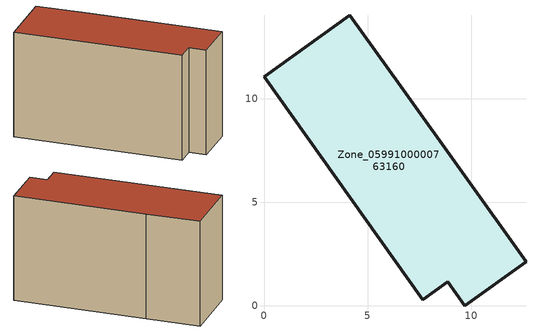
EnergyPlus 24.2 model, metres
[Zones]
Zone_0599100000763160
 floor ground (C_G): 7.67,0.29 0,11.06 4.15,14.01 6.62,10.59 12.65,2.12 9.69,0 8.87,1.14 z0
 wall outside (C_F): 0,11.06 7.67,0.29 8.87,1.14 9.69,0 12.65,2.12 6.62,10.59 4.15,14.01 0,11.06 z0:8.49
 roof outside (C_R): 12.65,2.12 6.62,10.59 4.15,14.01 0,11.06 7.67,0.29 8.87,1.14 9.69,0 z8.49
[BUILDING]
Pand.0599100000763160: North Axis=0; Terrain=City; Loads Convergence Tolerance Value=0.04; Temperature Convergence Tolerance Value=0.4; Solar Distribution=FullExterior; Maximum Number of Warmup Days=25; Minimum Number of Warmup Days=1
[Site:Location]
Rotterdam.The.Hague.AP_ZH_NLD Design_Conditions: Latitude=51.96; Longitude=4.45; Time Zone=1; Elevation=-4.5
[SITE:GROUNDTEMPERATURE:BUILDINGSURFACE]
18, 18, 18, 18, 18, 18, 18, 18, 18, 18, 18, 18
[MATERIAL] Thermal Absorptance=0.9; Solar Absorptance=0.7; Visible Absorptance=0.7
Name | Roughness | Thickness | Conductivity | Density | Specific Heat
G.TI.1992-2005 | MediumSmooth | 0.15 | 0.06 | 540 | 1210
F.TI.1992-2005 | Rough | 0.3 | 0.12 | 1920 | 840
R.TI.1992-2005 | MediumRough | 0.2 | 0.08 | 1500 | 1000
[CONSTRUCTION]
C_G: G.TI.1992-2005
C_F: F.TI.1992-2005
C_R: R.TI.1992-2005
[ZONE]
Zone_0599100000763160: Type=1; Multiplier=1; Ceiling Height=Autocalculate; Volume=Autocalculate; Floor Area=autocalculate; Part of Total Floor Area=Yes
[ZONEINFILTRATION:DESIGNFLOWRATE]
Infil_Zone_0599100000763160: Zone or ZoneList or Space or SpaceList=Zone_0599100000763160; Schedule=AlwaysOn; Design Flow Rate Calculation Method=Flow/Area; Flow Rate per Floor Area=0.0015; Constant Term Coefficient=1; Temperature Term Coefficient=0; Velocity Term Coefficient=0; Velocity Squared Term Coefficient=0
[HVACTEMPLATE:ZONE:IDEALLOADSAIRSYSTEM]
Zone_0599100000763160: Maximum Heating Supply Air Temperature=50; Minimum Cooling Supply Air Temperature=13; Maximum Heating Supply Air Humidity Ratio=0.0156; Minimum Cooling Supply Air Humidity Ratio=0.0077; Heating Limit=NoLimit; Cooling Limit=NoLimit; Dehumidification Control Type=ConstantSensibleHeatRatio; Cooling Sensible Heat Ratio=0.7; Dehumidification Setpoint=60; Humidification Control Type=None; Humidification Setpoint=30; Outdoor Air Method=None; Outdoor Air Flow Rate per Person=0.00944; Outdoor Air Flow Rate per Zone Floor Area=0; Outdoor Air Flow Rate per Zone=0; Demand Controlled Ventilation Type=None; Outdoor Air Economizer Type=NoEconomizer; Heat Recovery Type=None; Sensible Heat Recovery Effectiveness=0.7; Latent Heat Recovery Effectiveness=0.65
[ZONECONTROL:THERMOSTAT]
ThermostatControl_Zone_0599100000763160: Zone or ZoneList=Zone_0599100000763160; Control Type Schedule=DualSetpointControlType; Control 1=Thermostat_Zone_0599100000763160; Temperature Difference Between Cutout And Setpoint=0
[THERMOSTATSETPOINT:DUALSETPOINT]
Thermostat_Zone_0599100000763160: Heating Setpoint Temperature Schedule=HeatingSetpoint_Zone_0599100000763160; Cooling Setpoint Temperature Schedule=CoolingSetpoint_Zone_0599100000763160
[SCHEDULE:COMPACT]
HeatingSetpoint_Zone_0599100000763160: Through: 12/31, For: AllDays, Until: 24:00, 21
CoolingSetpoint_Zone_0599100000763160: Through: 12/31, For: AllDays, Until: 24:00, 24
DualSetpointControlType: Through: 12/31, For: AllDays, Until: 24:00, 4
AlwaysOn: Through: 12/31, For: AllDays, Until: 24:00, 1
